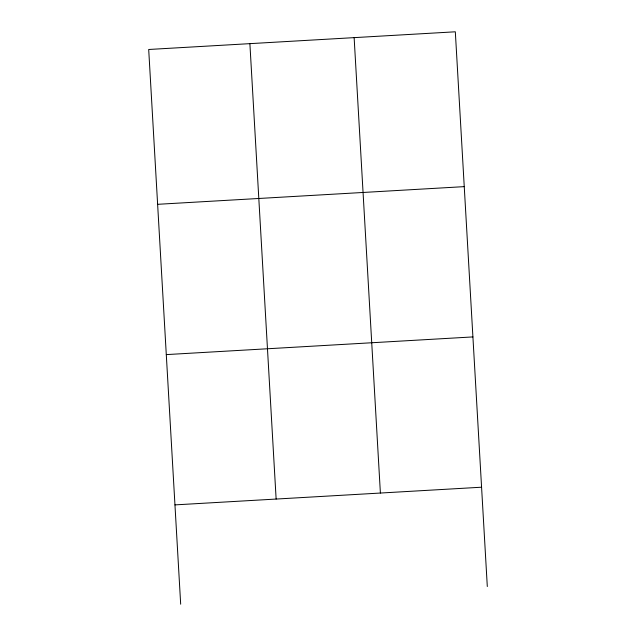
<?xml version="1.0" encoding="UTF-8"?>
<svg xmlns="http://www.w3.org/2000/svg" width="636" height="636" viewBox="0 0 636 636"><rect width="100%" height="100%" fill="white"/><g stroke="black" fill="none" stroke-linecap="round" stroke-linejoin="round"><path stroke-width="0.95" d="M157.625 204.315L464.248 186.634M166.29 354.602L472.914 336.921M174.956 504.889L481.579 487.208M487.303 586.519L455.32 31.8L148.697 49.481L180.68 604.2M354.133 37.635L380.392 493.043M249.884 43.645L276.135 499.053"/></g></svg>
